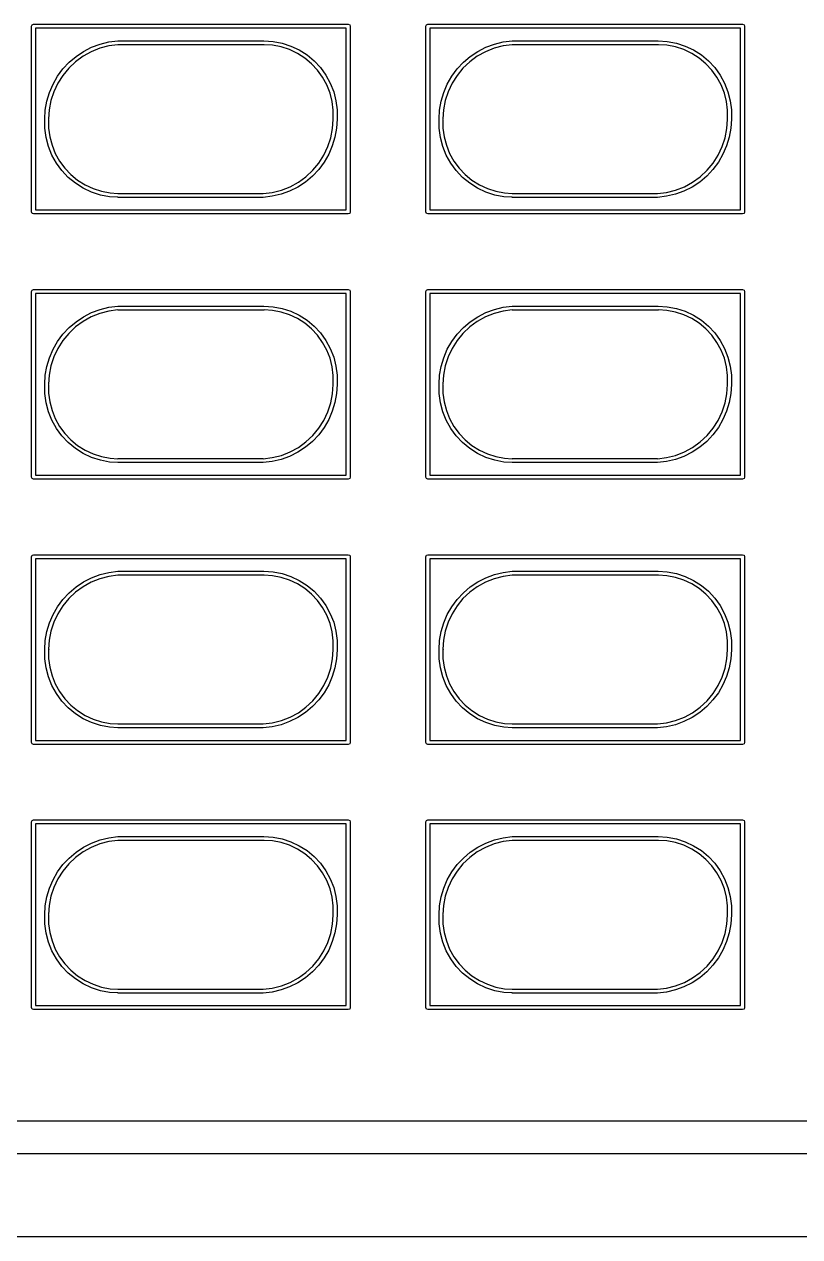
# Model space of a CAD drawing. Header units: millimetres. Extents: x 19 to 252, y 54 to 139.
# Drawn here: x 100.96 to 124.37, y 53.78 to 90.35 of the extents above; entities that cross this region are included whole.
import ezdxf

# ---------------------------------------------------------------- set-up
doc = ezdxf.new("R2010")
doc.units = ezdxf.units.MM
doc.header["$LTSCALE"] = 25.4
doc.layers.add('BLACK', color=7, linetype='Continuous')

msp = doc.modelspace()

# ---------------------------------------------------------------- linework, layer by layer
for p, q in [((71.745, 57.281), (199.745, 57.281)), ((201.245, 56.281), (70.245, 56.281)), ((238.238, 53.781), (33.243, 53.781))]:
    msp.add_line(p, q)
at = {"layer": 'BLACK', "linetype": 'Continuous'}
for p, q in [((101.185, 90.292), (101.202, 90.335)), ((101.202, 90.335), (101.244, 90.353)), ((101.244, 90.353), (110.745, 90.353)), ((110.745, 90.353), (110.788, 90.335)), ((110.788, 90.335), (110.805, 90.292)), ((113.084, 90.292), (113.102, 90.335)), ((113.102, 90.335), (113.144, 90.353)), ((113.144, 90.353), (122.645, 90.353)), ((122.645, 90.353), (122.688, 90.335)), ((122.688, 90.335), (122.706, 90.292)), ((101.185, 84.692), (101.185, 90.292)), ((101.304, 90.233), (101.304, 84.752)), ((110.685, 90.233), (101.304, 90.233)), ((110.685, 84.752), (110.685, 90.233)), ((110.805, 90.292), (110.805, 84.692)), ((113.084, 84.692), (113.084, 90.292)), ((113.204, 90.233), (113.204, 84.752)), ((122.585, 90.233), (113.204, 90.233)), ((122.585, 84.752), (122.585, 90.233)), ((122.706, 90.292), (122.706, 84.692)), ((102.754, 89.533), (102.998, 89.657)), ((103.247, 89.629), (102.985, 89.524)), ((102.998, 89.657), (103.254, 89.753)), ((103.519, 89.7), (103.247, 89.629)), ((103.254, 89.753), (103.52, 89.818)), ((103.788, 89.735), (103.519, 89.7)), ((103.52, 89.818), (103.791, 89.852)), ((103.795, 89.732), (103.788, 89.735)), ((103.791, 89.852), (103.791, 89.852)), ((103.791, 89.852), (103.793, 89.851)), ((103.793, 89.851), (103.795, 89.852)), ((103.795, 89.852), (108.195, 89.852)), ((108.195, 89.732), (103.795, 89.732)), ((108.195, 89.852), (108.473, 89.834)), ((108.204, 89.736), (108.195, 89.732)), ((108.459, 89.72), (108.204, 89.736)), ((108.718, 89.67), (108.459, 89.72)), ((108.473, 89.834), (108.747, 89.782)), ((108.97, 89.588), (108.718, 89.67)), ((108.747, 89.782), (109.013, 89.696)), ((109.013, 89.696), (109.265, 89.577)), ((114.654, 89.533), (114.898, 89.657)), ((115.147, 89.629), (114.885, 89.524)), ((114.898, 89.657), (115.154, 89.753)), ((115.419, 89.7), (115.147, 89.629)), ((115.154, 89.753), (115.42, 89.818)), ((115.688, 89.735), (115.419, 89.7)), ((115.42, 89.818), (115.691, 89.852)), ((115.695, 89.732), (115.688, 89.735)), ((115.691, 89.852), (115.691, 89.852)), ((115.691, 89.852), (115.693, 89.851)), ((115.693, 89.851), (115.695, 89.852)), ((115.695, 89.852), (120.095, 89.852)), ((120.095, 89.732), (115.695, 89.732)), ((120.095, 89.852), (120.373, 89.834)), ((120.104, 89.736), (120.095, 89.732)), ((120.359, 89.72), (120.104, 89.736)), ((120.618, 89.67), (120.359, 89.72)), ((120.373, 89.834), (120.647, 89.782)), ((120.87, 89.588), (120.618, 89.67)), ((120.647, 89.782), (120.913, 89.696)), ((120.913, 89.696), (121.165, 89.577)), ((102.318, 89.205), (102.527, 89.381)), ((102.739, 89.388), (102.511, 89.222)), ((102.527, 89.381), (102.754, 89.533)), ((102.985, 89.524), (102.739, 89.388)), ((109.209, 89.475), (108.97, 89.588)), ((109.432, 89.333), (109.209, 89.475)), ((109.265, 89.577), (109.5, 89.427)), ((109.635, 89.164), (109.432, 89.333)), ((109.5, 89.427), (109.715, 89.249)), ((109.715, 89.249), (109.905, 89.045)), ((114.218, 89.205), (114.427, 89.381)), ((114.639, 89.388), (114.411, 89.222)), ((114.427, 89.381), (114.654, 89.533)), ((114.885, 89.524), (114.639, 89.388)), ((121.109, 89.475), (120.87, 89.588)), ((121.332, 89.333), (121.109, 89.475)), ((121.165, 89.577), (121.4, 89.427)), ((121.535, 89.164), (121.332, 89.333)), ((121.4, 89.427), (121.615, 89.249)), ((121.615, 89.249), (121.805, 89.045)), ((101.969, 88.785), (102.132, 89.005)), ((102.306, 89.028), (102.127, 88.811)), ((102.132, 89.005), (102.318, 89.205)), ((102.511, 89.222), (102.306, 89.028)), ((109.816, 88.971), (109.635, 89.164)), ((109.971, 88.757), (109.816, 88.971)), ((109.905, 89.045), (110.069, 88.819)), ((113.869, 88.785), (114.032, 89.005)), ((114.206, 89.028), (114.027, 88.811)), ((114.032, 89.005), (114.218, 89.205)), ((114.411, 89.222), (114.206, 89.028)), ((121.716, 88.971), (121.535, 89.164)), ((121.871, 88.757), (121.716, 88.971)), ((121.805, 89.045), (121.969, 88.819)), ((101.725, 88.296), (101.833, 88.548)), ((101.833, 88.548), (101.969, 88.785)), ((101.977, 88.573), (101.857, 88.318)), ((102.127, 88.811), (101.977, 88.573)), ((110.097, 88.525), (109.971, 88.757)), ((110.069, 88.819), (110.202, 88.574)), ((110.194, 88.279), (110.097, 88.525)), ((110.202, 88.574), (110.304, 88.314)), ((113.625, 88.296), (113.733, 88.548)), ((113.733, 88.548), (113.869, 88.785)), ((113.877, 88.573), (113.757, 88.318)), ((114.027, 88.811), (113.877, 88.573)), ((121.997, 88.525), (121.871, 88.757)), ((121.969, 88.819), (122.102, 88.574)), ((122.094, 88.279), (121.997, 88.525)), ((122.102, 88.574), (122.204, 88.314)), ((101.648, 88.034), (101.725, 88.296)), ((101.857, 88.318), (101.77, 88.05)), ((110.259, 88.022), (110.194, 88.279)), ((110.304, 88.314), (110.373, 88.044)), ((113.548, 88.034), (113.625, 88.296)), ((113.757, 88.318), (113.67, 88.05)), ((122.159, 88.022), (122.094, 88.279)), ((122.204, 88.314), (122.273, 88.044)), ((101.6, 87.765), (101.648, 88.034)), ((101.718, 87.773), (101.701, 87.501)), ((101.77, 88.05), (101.718, 87.773)), ((110.291, 87.76), (110.259, 88.022)), ((110.373, 88.044), (110.407, 87.767)), ((113.5, 87.765), (113.548, 88.034)), ((113.618, 87.773), (113.601, 87.501)), ((113.67, 88.05), (113.618, 87.773)), ((122.191, 87.76), (122.159, 88.022)), ((122.273, 88.044), (122.307, 87.767)), ((101.584, 87.492), (101.585, 87.494)), ((101.585, 87.492), (101.584, 87.492)), ((101.585, 87.496), (101.6, 87.765)), ((101.585, 87.495), (101.585, 87.496)), ((101.585, 87.494), (101.585, 87.495)), ((101.585, 87.495), (101.585, 87.495)), ((101.586, 87.215), (101.585, 87.492)), ((101.704, 87.489), (101.7, 87.48)), ((101.7, 87.48), (101.702, 87.223)), ((101.701, 87.501), (101.704, 87.492)), ((101.704, 87.492), (101.704, 87.49)), ((101.704, 87.49), (101.704, 87.489)), ((110.272, 87.209), (110.289, 87.483)), ((110.286, 87.496), (110.29, 87.505)), ((110.286, 87.494), (110.286, 87.496)), ((110.286, 87.492), (110.286, 87.494)), ((110.289, 87.483), (110.286, 87.492)), ((110.29, 87.505), (110.291, 87.76)), ((110.405, 87.488), (110.389, 87.217)), ((110.407, 87.767), (110.405, 87.492)), ((110.405, 87.492), (110.405, 87.492)), ((110.405, 87.492), (110.405, 87.491)), ((110.405, 87.491), (110.405, 87.488)), ((110.405, 87.488), (110.405, 87.488)), ((110.405, 87.488), (110.405, 87.488)), ((113.484, 87.492), (113.485, 87.494)), ((113.485, 87.492), (113.484, 87.492)), ((113.485, 87.496), (113.5, 87.765)), ((113.485, 87.495), (113.485, 87.496)), ((113.485, 87.494), (113.485, 87.495)), ((113.485, 87.495), (113.485, 87.495)), ((113.486, 87.215), (113.485, 87.492)), ((113.604, 87.489), (113.6, 87.48)), ((113.6, 87.48), (113.602, 87.223)), ((113.601, 87.501), (113.604, 87.492)), ((113.604, 87.492), (113.604, 87.49)), ((113.604, 87.49), (113.604, 87.489)), ((122.172, 87.209), (122.189, 87.483)), ((122.185, 87.492), (122.186, 87.494)), ((122.189, 87.483), (122.185, 87.492)), ((122.186, 87.496), (122.19, 87.505)), ((122.186, 87.494), (122.186, 87.496)), ((122.19, 87.505), (122.191, 87.76)), ((122.305, 87.488), (122.289, 87.217)), ((122.307, 87.767), (122.305, 87.492)), ((122.305, 87.492), (122.305, 87.492)), ((122.305, 87.492), (122.305, 87.491)), ((122.305, 87.491), (122.305, 87.488)), ((122.305, 87.488), (122.305, 87.488)), ((122.305, 87.488), (122.305, 87.488)), ((101.623, 86.938), (101.586, 87.215)), ((101.702, 87.223), (101.737, 86.96)), ((110.219, 86.93), (110.272, 87.209)), ((110.389, 87.217), (110.342, 86.946)), ((113.523, 86.938), (113.486, 87.215)), ((113.602, 87.223), (113.637, 86.96)), ((122.119, 86.93), (122.172, 87.209)), ((122.289, 87.217), (122.242, 86.946)), ((101.694, 86.667), (101.623, 86.938)), ((101.737, 86.96), (101.804, 86.704)), ((101.804, 86.704), (101.903, 86.457)), ((110.131, 86.661), (110.219, 86.93)), ((110.263, 86.682), (110.153, 86.43)), ((110.342, 86.946), (110.263, 86.682)), ((113.594, 86.667), (113.523, 86.938)), ((113.637, 86.96), (113.704, 86.704)), ((113.704, 86.704), (113.803, 86.457)), ((122.031, 86.661), (122.119, 86.93)), ((122.163, 86.682), (122.053, 86.43)), ((122.242, 86.946), (122.163, 86.682)), ((101.799, 86.408), (101.694, 86.667)), ((101.935, 86.163), (101.799, 86.408)), ((101.903, 86.457), (102.032, 86.225)), ((109.857, 86.165), (110.009, 86.404)), ((110.009, 86.404), (110.131, 86.661)), ((110.153, 86.43), (110.015, 86.191)), ((113.699, 86.408), (113.594, 86.667)), ((113.835, 86.163), (113.699, 86.408)), ((113.803, 86.457), (113.932, 86.225)), ((121.757, 86.165), (121.909, 86.404)), ((121.909, 86.404), (122.031, 86.661)), ((122.053, 86.43), (121.915, 86.191)), ((102.1, 85.937), (101.935, 86.163)), ((102.032, 86.225), (102.189, 86.011)), ((102.189, 86.011), (102.372, 85.818)), ((109.468, 85.754), (109.675, 85.947)), ((109.851, 85.971), (109.662, 85.771)), ((109.675, 85.947), (109.857, 86.165)), ((110.015, 86.191), (109.851, 85.971)), ((114, 85.937), (113.835, 86.163)), ((113.932, 86.225), (114.089, 86.011)), ((114.089, 86.011), (114.272, 85.818)), ((121.368, 85.754), (121.575, 85.947)), ((121.751, 85.971), (121.562, 85.771)), ((121.575, 85.947), (121.757, 86.165)), ((121.915, 86.191), (121.751, 85.971)), ((102.293, 85.734), (102.1, 85.937)), ((102.509, 85.556), (102.293, 85.734)), ((102.372, 85.818), (102.577, 85.65)), ((102.577, 85.65), (102.801, 85.508)), ((108.988, 85.453), (109.237, 85.588)), ((109.451, 85.594), (109.22, 85.443)), ((109.237, 85.588), (109.468, 85.754)), ((109.662, 85.771), (109.451, 85.594)), ((114.193, 85.734), (114, 85.937)), ((114.409, 85.556), (114.193, 85.734)), ((114.272, 85.818), (114.477, 85.65)), ((114.477, 85.65), (114.701, 85.508)), ((120.888, 85.453), (121.137, 85.588)), ((121.351, 85.594), (121.12, 85.443)), ((121.137, 85.588), (121.368, 85.754)), ((121.562, 85.771), (121.351, 85.594)), ((102.746, 85.407), (102.509, 85.556)), ((102.999, 85.288), (102.746, 85.407)), ((102.801, 85.508), (103.042, 85.396)), ((103.265, 85.202), (102.999, 85.288)), ((103.042, 85.396), (103.294, 85.314)), ((103.294, 85.314), (103.555, 85.264)), ((103.555, 85.264), (103.789, 85.25)), ((103.789, 85.25), (103.795, 85.252)), ((103.795, 85.252), (108.17, 85.252)), ((108.17, 85.252), (108.178, 85.249)), ((108.178, 85.249), (108.449, 85.281)), ((108.715, 85.226), (108.447, 85.163)), ((108.449, 85.281), (108.724, 85.35)), ((108.974, 85.32), (108.715, 85.226)), ((108.724, 85.35), (108.988, 85.453)), ((109.22, 85.443), (108.974, 85.32)), ((114.646, 85.407), (114.409, 85.556)), ((114.899, 85.288), (114.646, 85.407)), ((114.701, 85.508), (114.942, 85.396)), ((115.165, 85.202), (114.899, 85.288)), ((114.942, 85.396), (115.194, 85.314)), ((115.194, 85.314), (115.455, 85.264)), ((115.455, 85.264), (115.689, 85.25)), ((115.689, 85.25), (115.695, 85.252)), ((115.695, 85.252), (120.07, 85.252)), ((120.07, 85.252), (120.078, 85.249)), ((120.078, 85.249), (120.349, 85.281)), ((120.615, 85.226), (120.347, 85.163)), ((120.349, 85.281), (120.624, 85.35)), ((120.874, 85.32), (120.615, 85.226)), ((120.624, 85.35), (120.888, 85.453)), ((121.12, 85.443), (120.874, 85.32)), ((103.54, 85.149), (103.265, 85.202)), ((103.791, 85.134), (103.54, 85.149)), ((103.795, 85.132), (103.791, 85.134)), ((108.17, 85.132), (103.795, 85.132)), ((108.172, 85.133), (108.17, 85.132)), ((108.174, 85.132), (108.172, 85.133)), ((108.447, 85.163), (108.174, 85.132)), ((108.174, 85.132), (108.174, 85.132)), ((115.44, 85.149), (115.165, 85.202)), ((115.691, 85.134), (115.44, 85.149)), ((115.695, 85.132), (115.691, 85.134)), ((120.07, 85.132), (115.695, 85.132)), ((120.072, 85.133), (120.07, 85.132)), ((120.074, 85.132), (120.072, 85.133)), ((120.347, 85.163), (120.074, 85.132)), ((120.074, 85.132), (120.074, 85.132)), ((101.202, 84.649), (101.185, 84.692)), ((101.244, 84.631), (101.202, 84.649)), ((110.745, 84.631), (101.244, 84.631)), ((101.304, 84.752), (110.685, 84.752)), ((110.788, 84.649), (110.745, 84.631)), ((110.805, 84.692), (110.788, 84.649)), ((113.102, 84.649), (113.084, 84.692)), ((113.144, 84.631), (113.102, 84.649)), ((122.645, 84.631), (113.144, 84.631)), ((113.204, 84.752), (122.585, 84.752)), ((122.688, 84.649), (122.645, 84.631)), ((122.706, 84.692), (122.688, 84.649)), ((101.185, 82.292), (101.202, 82.335)), ((101.185, 76.692), (101.185, 82.292)), ((101.202, 82.335), (101.244, 82.353)), ((101.244, 82.353), (110.745, 82.353)), ((110.745, 82.353), (110.788, 82.335)), ((110.788, 82.335), (110.805, 82.292)), ((110.805, 82.292), (110.805, 76.692)), ((113.084, 82.292), (113.102, 82.335)), ((113.084, 76.692), (113.084, 82.292)), ((113.102, 82.335), (113.144, 82.353)), ((113.144, 82.353), (122.645, 82.353)), ((122.645, 82.353), (122.688, 82.335)), ((122.688, 82.335), (122.706, 82.292)), ((122.706, 82.292), (122.706, 76.692)), ((101.304, 82.233), (101.304, 76.752)), ((110.685, 82.233), (101.304, 82.233)), ((110.685, 76.752), (110.685, 82.233)), ((113.204, 82.233), (113.204, 76.752)), ((122.585, 82.233), (113.204, 82.233)), ((122.585, 76.752), (122.585, 82.233)), ((102.754, 81.533), (102.998, 81.657)), ((103.247, 81.629), (102.985, 81.524)), ((102.998, 81.657), (103.254, 81.753)), ((103.519, 81.7), (103.247, 81.629)), ((103.254, 81.753), (103.52, 81.818)), ((103.788, 81.735), (103.519, 81.7)), ((103.52, 81.818), (103.791, 81.852)), ((103.795, 81.732), (103.788, 81.735)), ((103.791, 81.852), (103.791, 81.852)), ((103.791, 81.852), (103.793, 81.851)), ((103.793, 81.851), (103.795, 81.852)), ((103.795, 81.852), (108.195, 81.852)), ((108.195, 81.732), (103.795, 81.732)), ((108.195, 81.852), (108.473, 81.834)), ((108.204, 81.736), (108.195, 81.732)), ((108.459, 81.72), (108.204, 81.736)), ((108.718, 81.67), (108.459, 81.72)), ((108.473, 81.834), (108.747, 81.782)), ((108.97, 81.588), (108.718, 81.67)), ((108.747, 81.782), (109.013, 81.696)), ((109.209, 81.475), (108.97, 81.588)), ((109.013, 81.696), (109.265, 81.577)), ((109.265, 81.577), (109.5, 81.427)), ((114.654, 81.533), (114.898, 81.657)), ((115.147, 81.629), (114.885, 81.524)), ((114.898, 81.657), (115.154, 81.753)), ((115.419, 81.7), (115.147, 81.629)), ((115.154, 81.753), (115.42, 81.818)), ((115.688, 81.735), (115.419, 81.7)), ((115.42, 81.818), (115.691, 81.852)), ((115.695, 81.732), (115.688, 81.735)), ((115.691, 81.852), (115.691, 81.852)), ((115.691, 81.852), (115.693, 81.851)), ((115.693, 81.851), (115.695, 81.852)), ((115.695, 81.852), (120.095, 81.852)), ((120.095, 81.732), (115.695, 81.732)), ((120.095, 81.852), (120.373, 81.834)), ((120.104, 81.736), (120.095, 81.732)), ((120.359, 81.72), (120.104, 81.736)), ((120.618, 81.67), (120.359, 81.72)), ((120.373, 81.834), (120.647, 81.782)), ((120.87, 81.588), (120.618, 81.67)), ((120.647, 81.782), (120.913, 81.696)), ((121.109, 81.475), (120.87, 81.588)), ((120.913, 81.696), (121.165, 81.577)), ((121.165, 81.577), (121.4, 81.427)), ((102.132, 81.005), (102.318, 81.205)), ((102.511, 81.222), (102.306, 81.028)), ((102.318, 81.205), (102.527, 81.381)), ((102.739, 81.388), (102.511, 81.222)), ((102.527, 81.381), (102.754, 81.533)), ((102.985, 81.524), (102.739, 81.388)), ((109.432, 81.333), (109.209, 81.475)), ((109.635, 81.164), (109.432, 81.333)), ((109.5, 81.427), (109.715, 81.249)), ((109.715, 81.249), (109.905, 81.045)), ((114.032, 81.005), (114.218, 81.205)), ((114.411, 81.222), (114.206, 81.028)), ((114.218, 81.205), (114.427, 81.381)), ((114.639, 81.388), (114.411, 81.222)), ((114.427, 81.381), (114.654, 81.533)), ((114.885, 81.524), (114.639, 81.388)), ((121.332, 81.333), (121.109, 81.475)), ((121.535, 81.164), (121.332, 81.333)), ((121.4, 81.427), (121.615, 81.249)), ((121.615, 81.249), (121.805, 81.045)), ((101.969, 80.785), (102.132, 81.005)), ((102.306, 81.028), (102.127, 80.811)), ((109.816, 80.971), (109.635, 81.164)), ((109.971, 80.757), (109.816, 80.971)), ((109.905, 81.045), (110.069, 80.819)), ((113.869, 80.785), (114.032, 81.005)), ((114.206, 81.028), (114.027, 80.811)), ((121.716, 80.971), (121.535, 81.164)), ((121.871, 80.757), (121.716, 80.971)), ((121.805, 81.045), (121.969, 80.819)), ((101.725, 80.296), (101.833, 80.548)), ((101.833, 80.548), (101.969, 80.785)), ((101.977, 80.573), (101.857, 80.318)), ((102.127, 80.811), (101.977, 80.573)), ((110.097, 80.525), (109.971, 80.757)), ((110.069, 80.819), (110.202, 80.574)), ((110.194, 80.279), (110.097, 80.525)), ((110.202, 80.574), (110.304, 80.314)), ((113.625, 80.296), (113.733, 80.548)), ((113.733, 80.548), (113.869, 80.785)), ((113.877, 80.573), (113.757, 80.318)), ((114.027, 80.811), (113.877, 80.573)), ((121.997, 80.525), (121.871, 80.757)), ((121.969, 80.819), (122.102, 80.574)), ((122.094, 80.279), (121.997, 80.525)), ((122.102, 80.574), (122.204, 80.314)), ((101.648, 80.034), (101.725, 80.296)), ((101.857, 80.318), (101.77, 80.05)), ((110.259, 80.022), (110.194, 80.279)), ((110.304, 80.314), (110.373, 80.044)), ((113.548, 80.034), (113.625, 80.296)), ((113.757, 80.318), (113.67, 80.05)), ((122.159, 80.022), (122.094, 80.279)), ((122.204, 80.314), (122.273, 80.044)), ((101.585, 79.496), (101.6, 79.765)), ((101.6, 79.765), (101.648, 80.034)), ((101.718, 79.773), (101.701, 79.501)), ((101.77, 80.05), (101.718, 79.773)), ((110.291, 79.76), (110.259, 80.022)), ((110.29, 79.505), (110.291, 79.76)), ((110.373, 80.044), (110.407, 79.767)), ((110.407, 79.767), (110.405, 79.492)), ((113.485, 79.496), (113.5, 79.765)), ((113.5, 79.765), (113.548, 80.034)), ((113.618, 79.773), (113.601, 79.501)), ((113.67, 80.05), (113.618, 79.773)), ((122.191, 79.76), (122.159, 80.022)), ((122.19, 79.505), (122.191, 79.76)), ((122.273, 80.044), (122.307, 79.767)), ((122.307, 79.767), (122.305, 79.492)), ((101.584, 79.492), (101.585, 79.494)), ((101.585, 79.492), (101.584, 79.492)), ((101.585, 79.495), (101.585, 79.496)), ((101.585, 79.494), (101.585, 79.495)), ((101.585, 79.495), (101.585, 79.495)), ((101.586, 79.215), (101.585, 79.492)), ((101.704, 79.489), (101.7, 79.48)), ((101.7, 79.48), (101.702, 79.223)), ((101.701, 79.501), (101.704, 79.492)), ((101.704, 79.492), (101.704, 79.49)), ((101.704, 79.49), (101.704, 79.489)), ((110.272, 79.209), (110.289, 79.483)), ((110.286, 79.496), (110.29, 79.505)), ((110.286, 79.494), (110.286, 79.496)), ((110.286, 79.492), (110.286, 79.494)), ((110.289, 79.483), (110.286, 79.492)), ((110.405, 79.488), (110.389, 79.217)), ((110.405, 79.492), (110.405, 79.492)), ((110.405, 79.492), (110.405, 79.491)), ((110.405, 79.491), (110.405, 79.488)), ((110.405, 79.488), (110.405, 79.488)), ((110.405, 79.488), (110.405, 79.488)), ((113.484, 79.492), (113.485, 79.494)), ((113.485, 79.492), (113.484, 79.492)), ((113.485, 79.495), (113.485, 79.496)), ((113.485, 79.494), (113.485, 79.495)), ((113.485, 79.495), (113.485, 79.495)), ((113.486, 79.215), (113.485, 79.492)), ((113.604, 79.489), (113.6, 79.48)), ((113.6, 79.48), (113.602, 79.223)), ((113.601, 79.501), (113.604, 79.492)), ((113.604, 79.492), (113.604, 79.49)), ((113.604, 79.49), (113.604, 79.489)), ((122.172, 79.209), (122.189, 79.483)), ((122.185, 79.492), (122.186, 79.494)), ((122.189, 79.483), (122.185, 79.492)), ((122.186, 79.496), (122.19, 79.505)), ((122.186, 79.494), (122.186, 79.496)), ((122.305, 79.488), (122.289, 79.217)), ((122.305, 79.492), (122.305, 79.492)), ((122.305, 79.492), (122.305, 79.491)), ((122.305, 79.491), (122.305, 79.488)), ((122.305, 79.488), (122.305, 79.488)), ((122.305, 79.488), (122.305, 79.488)), ((101.623, 78.938), (101.586, 79.215)), ((101.702, 79.223), (101.737, 78.96)), ((110.219, 78.93), (110.272, 79.209)), ((110.389, 79.217), (110.342, 78.946)), ((113.523, 78.938), (113.486, 79.215)), ((113.602, 79.223), (113.637, 78.96)), ((122.119, 78.93), (122.172, 79.209)), ((122.289, 79.217), (122.242, 78.946)), ((101.694, 78.667), (101.623, 78.938)), ((101.799, 78.408), (101.694, 78.667)), ((101.737, 78.96), (101.804, 78.704)), ((101.804, 78.704), (101.903, 78.457)), ((110.009, 78.404), (110.131, 78.661)), ((110.131, 78.661), (110.219, 78.93)), ((110.263, 78.682), (110.153, 78.43)), ((110.342, 78.946), (110.263, 78.682)), ((113.594, 78.667), (113.523, 78.938)), ((113.699, 78.408), (113.594, 78.667)), ((113.637, 78.96), (113.704, 78.704)), ((113.704, 78.704), (113.803, 78.457)), ((121.909, 78.404), (122.031, 78.661)), ((122.031, 78.661), (122.119, 78.93)), ((122.163, 78.682), (122.053, 78.43)), ((122.242, 78.946), (122.163, 78.682)), ((101.935, 78.163), (101.799, 78.408)), ((101.903, 78.457), (102.032, 78.225)), ((109.857, 78.165), (110.009, 78.404)), ((110.153, 78.43), (110.015, 78.191)), ((113.835, 78.163), (113.699, 78.408)), ((113.803, 78.457), (113.932, 78.225)), ((121.757, 78.165), (121.909, 78.404)), ((122.053, 78.43), (121.915, 78.191)), ((102.1, 77.937), (101.935, 78.163)), ((102.032, 78.225), (102.189, 78.011)), ((102.293, 77.734), (102.1, 77.937)), ((102.189, 78.011), (102.372, 77.818)), ((109.468, 77.754), (109.675, 77.947)), ((109.851, 77.971), (109.662, 77.771)), ((109.675, 77.947), (109.857, 78.165)), ((110.015, 78.191), (109.851, 77.971)), ((114, 77.937), (113.835, 78.163)), ((113.932, 78.225), (114.089, 78.011)), ((114.193, 77.734), (114, 77.937)), ((114.089, 78.011), (114.272, 77.818)), ((121.368, 77.754), (121.575, 77.947)), ((121.751, 77.971), (121.562, 77.771)), ((121.575, 77.947), (121.757, 78.165)), ((121.915, 78.191), (121.751, 77.971)), ((102.509, 77.556), (102.293, 77.734)), ((102.372, 77.818), (102.577, 77.65)), ((102.746, 77.407), (102.509, 77.556)), ((102.577, 77.65), (102.801, 77.508)), ((108.988, 77.453), (109.237, 77.588)), ((109.451, 77.594), (109.22, 77.443)), ((109.237, 77.588), (109.468, 77.754)), ((109.662, 77.771), (109.451, 77.594)), ((114.409, 77.556), (114.193, 77.734)), ((114.272, 77.818), (114.477, 77.65)), ((114.646, 77.407), (114.409, 77.556)), ((114.477, 77.65), (114.701, 77.508)), ((120.888, 77.453), (121.137, 77.588)), ((121.351, 77.594), (121.12, 77.443)), ((121.137, 77.588), (121.368, 77.754)), ((121.562, 77.771), (121.351, 77.594)), ((102.999, 77.288), (102.746, 77.407)), ((102.801, 77.508), (103.042, 77.396)), ((103.265, 77.202), (102.999, 77.288)), ((103.042, 77.396), (103.294, 77.314)), ((103.54, 77.149), (103.265, 77.202)), ((103.294, 77.314), (103.555, 77.264)), ((103.555, 77.264), (103.789, 77.25)), ((103.789, 77.25), (103.795, 77.252)), ((103.795, 77.252), (108.17, 77.252)), ((108.17, 77.252), (108.178, 77.249)), ((108.178, 77.249), (108.449, 77.281)), ((108.715, 77.226), (108.447, 77.163)), ((108.449, 77.281), (108.724, 77.35)), ((108.974, 77.32), (108.715, 77.226)), ((108.724, 77.35), (108.988, 77.453)), ((109.22, 77.443), (108.974, 77.32)), ((114.899, 77.288), (114.646, 77.407)), ((114.701, 77.508), (114.942, 77.396)), ((115.165, 77.202), (114.899, 77.288)), ((114.942, 77.396), (115.194, 77.314)), ((115.44, 77.149), (115.165, 77.202)), ((115.194, 77.314), (115.455, 77.264)), ((115.455, 77.264), (115.689, 77.25)), ((115.689, 77.25), (115.695, 77.252)), ((115.695, 77.252), (120.07, 77.252)), ((120.07, 77.252), (120.078, 77.249)), ((120.078, 77.249), (120.349, 77.281)), ((120.615, 77.226), (120.347, 77.163)), ((120.349, 77.281), (120.624, 77.35)), ((120.874, 77.32), (120.615, 77.226)), ((120.624, 77.35), (120.888, 77.453)), ((121.12, 77.443), (120.874, 77.32)), ((103.791, 77.134), (103.54, 77.149)), ((103.795, 77.132), (103.791, 77.134)), ((108.17, 77.132), (103.795, 77.132)), ((108.172, 77.133), (108.17, 77.132)), ((108.174, 77.132), (108.172, 77.133)), ((108.447, 77.163), (108.174, 77.132)), ((108.174, 77.132), (108.174, 77.132)), ((115.691, 77.134), (115.44, 77.149)), ((115.695, 77.132), (115.691, 77.134)), ((120.07, 77.132), (115.695, 77.132)), ((120.072, 77.133), (120.07, 77.132)), ((120.074, 77.132), (120.072, 77.133)), ((120.347, 77.163), (120.074, 77.132)), ((120.074, 77.132), (120.074, 77.132)), ((101.202, 76.649), (101.185, 76.692)), ((101.244, 76.632), (101.202, 76.649)), ((110.745, 76.632), (101.244, 76.632)), ((101.304, 76.752), (110.685, 76.752)), ((110.788, 76.649), (110.745, 76.632)), ((110.805, 76.692), (110.788, 76.649)), ((113.102, 76.649), (113.084, 76.692)), ((113.144, 76.632), (113.102, 76.649)), ((122.645, 76.632), (113.144, 76.632)), ((113.204, 76.752), (122.585, 76.752)), ((122.688, 76.649), (122.645, 76.632)), ((122.706, 76.692), (122.688, 76.649)), ((101.185, 74.292), (101.202, 74.335)), ((101.185, 68.692), (101.185, 74.292)), ((101.202, 74.335), (101.244, 74.353)), ((101.244, 74.353), (110.745, 74.353)), ((110.745, 74.353), (110.788, 74.335)), ((110.788, 74.335), (110.805, 74.292)), ((110.805, 74.292), (110.805, 68.692)), ((113.084, 74.292), (113.102, 74.335)), ((113.084, 68.692), (113.084, 74.292)), ((113.102, 74.335), (113.144, 74.353)), ((113.144, 74.353), (122.645, 74.353)), ((122.645, 74.353), (122.688, 74.335)), ((122.688, 74.335), (122.706, 74.292)), ((122.706, 74.292), (122.706, 68.692)), ((101.304, 74.233), (101.304, 68.752)), ((110.685, 74.233), (101.304, 74.233)), ((110.685, 68.752), (110.685, 74.233)), ((113.204, 74.233), (113.204, 68.752)), ((122.585, 74.233), (113.204, 74.233)), ((122.585, 68.752), (122.585, 74.233)), ((102.527, 73.381), (102.754, 73.533)), ((102.985, 73.524), (102.739, 73.388)), ((102.754, 73.533), (102.998, 73.657)), ((103.247, 73.629), (102.985, 73.524)), ((102.998, 73.657), (103.254, 73.753)), ((103.519, 73.7), (103.247, 73.629)), ((103.254, 73.753), (103.52, 73.818)), ((103.788, 73.735), (103.519, 73.7)), ((103.52, 73.818), (103.791, 73.852)), ((103.795, 73.732), (103.788, 73.735)), ((103.791, 73.852), (103.791, 73.852)), ((103.791, 73.852), (103.793, 73.851)), ((103.793, 73.851), (103.795, 73.852)), ((103.795, 73.852), (108.195, 73.852)), ((108.195, 73.732), (103.795, 73.732)), ((108.195, 73.852), (108.473, 73.834)), ((108.204, 73.736), (108.195, 73.732)), ((108.459, 73.72), (108.204, 73.736)), ((108.718, 73.67), (108.459, 73.72)), ((108.473, 73.834), (108.747, 73.782)), ((108.97, 73.588), (108.718, 73.67)), ((108.747, 73.782), (109.013, 73.696)), ((109.209, 73.475), (108.97, 73.588)), ((109.013, 73.696), (109.265, 73.577)), ((109.265, 73.577), (109.5, 73.427)), ((114.427, 73.381), (114.654, 73.533)), ((114.885, 73.524), (114.639, 73.388)), ((114.654, 73.533), (114.898, 73.657)), ((115.147, 73.629), (114.885, 73.524)), ((114.898, 73.657), (115.154, 73.753)), ((115.419, 73.7), (115.147, 73.629)), ((115.154, 73.753), (115.42, 73.818)), ((115.688, 73.735), (115.419, 73.7)), ((115.42, 73.818), (115.691, 73.852)), ((115.695, 73.732), (115.688, 73.735)), ((115.691, 73.852), (115.691, 73.852)), ((115.691, 73.852), (115.693, 73.851)), ((115.693, 73.851), (115.695, 73.852)), ((115.695, 73.852), (120.095, 73.852)), ((120.095, 73.732), (115.695, 73.732)), ((120.095, 73.852), (120.373, 73.834)), ((120.104, 73.736), (120.095, 73.732)), ((120.359, 73.72), (120.104, 73.736)), ((120.618, 73.67), (120.359, 73.72)), ((120.373, 73.834), (120.647, 73.782)), ((120.87, 73.588), (120.618, 73.67)), ((120.647, 73.782), (120.913, 73.696)), ((121.109, 73.475), (120.87, 73.588)), ((120.913, 73.696), (121.165, 73.577)), ((121.165, 73.577), (121.4, 73.427)), ((102.132, 73.005), (102.318, 73.205)), ((102.511, 73.222), (102.306, 73.028)), ((102.318, 73.205), (102.527, 73.381)), ((102.739, 73.388), (102.511, 73.222)), ((109.432, 73.333), (109.209, 73.475)), ((109.635, 73.164), (109.432, 73.333)), ((109.5, 73.427), (109.715, 73.249)), ((109.816, 72.971), (109.635, 73.164)), ((109.715, 73.249), (109.905, 73.045)), ((114.032, 73.005), (114.218, 73.205)), ((114.411, 73.222), (114.206, 73.028)), ((114.218, 73.205), (114.427, 73.381)), ((114.639, 73.388), (114.411, 73.222)), ((121.332, 73.333), (121.109, 73.475)), ((121.535, 73.164), (121.332, 73.333)), ((121.4, 73.427), (121.615, 73.249)), ((121.716, 72.971), (121.535, 73.164)), ((121.615, 73.249), (121.805, 73.045)), ((101.833, 72.548), (101.969, 72.785)), ((101.969, 72.785), (102.132, 73.005)), ((102.127, 72.811), (101.977, 72.573)), ((102.306, 73.028), (102.127, 72.811)), ((109.971, 72.757), (109.816, 72.971)), ((109.905, 73.045), (110.069, 72.819)), ((110.069, 72.819), (110.202, 72.574)), ((113.733, 72.548), (113.869, 72.785)), ((113.869, 72.785), (114.032, 73.005)), ((114.027, 72.811), (113.877, 72.573)), ((114.206, 73.028), (114.027, 72.811)), ((121.871, 72.757), (121.716, 72.971)), ((121.805, 73.045), (121.969, 72.819)), ((121.969, 72.819), (122.102, 72.574)), ((101.725, 72.296), (101.833, 72.548)), ((101.977, 72.573), (101.857, 72.318)), ((110.097, 72.525), (109.971, 72.757)), ((110.194, 72.279), (110.097, 72.525)), ((110.202, 72.574), (110.304, 72.314)), ((113.625, 72.296), (113.733, 72.548)), ((113.877, 72.573), (113.757, 72.318)), ((121.997, 72.525), (121.871, 72.757)), ((122.094, 72.279), (121.997, 72.525)), ((122.102, 72.574), (122.204, 72.314)), ((101.648, 72.034), (101.725, 72.296)), ((101.77, 72.05), (101.718, 71.773)), ((101.857, 72.318), (101.77, 72.05)), ((110.259, 72.022), (110.194, 72.279)), ((110.304, 72.314), (110.373, 72.044)), ((113.548, 72.034), (113.625, 72.296)), ((113.67, 72.05), (113.618, 71.773)), ((113.757, 72.318), (113.67, 72.05)), ((122.159, 72.022), (122.094, 72.279)), ((122.204, 72.314), (122.273, 72.044)), ((101.585, 71.496), (101.6, 71.765)), ((101.6, 71.765), (101.648, 72.034)), ((101.718, 71.773), (101.701, 71.501)), ((110.291, 71.76), (110.259, 72.022)), ((110.29, 71.505), (110.291, 71.76)), ((110.373, 72.044), (110.407, 71.767)), ((110.407, 71.767), (110.405, 71.492)), ((113.485, 71.496), (113.5, 71.765)), ((113.5, 71.765), (113.548, 72.034)), ((113.618, 71.773), (113.601, 71.501)), ((122.191, 71.76), (122.159, 72.022)), ((122.19, 71.505), (122.191, 71.76)), ((122.273, 72.044), (122.307, 71.767)), ((122.307, 71.767), (122.305, 71.492)), ((101.584, 71.492), (101.585, 71.494)), ((101.585, 71.492), (101.584, 71.492)), ((101.585, 71.495), (101.585, 71.496)), ((101.585, 71.494), (101.585, 71.495)), ((101.585, 71.495), (101.585, 71.495)), ((101.586, 71.215), (101.585, 71.492)), ((101.704, 71.489), (101.7, 71.48)), ((101.7, 71.48), (101.702, 71.223)), ((101.701, 71.501), (101.704, 71.492)), ((101.704, 71.492), (101.704, 71.49)), ((101.704, 71.49), (101.704, 71.489)), ((110.272, 71.209), (110.289, 71.483)), ((110.286, 71.496), (110.29, 71.505)), ((110.286, 71.494), (110.286, 71.496)), ((110.286, 71.492), (110.286, 71.494)), ((110.289, 71.483), (110.286, 71.492)), ((110.405, 71.488), (110.389, 71.217)), ((110.405, 71.492), (110.405, 71.492)), ((110.405, 71.492), (110.405, 71.491)), ((110.405, 71.491), (110.405, 71.488)), ((110.405, 71.488), (110.405, 71.488)), ((110.405, 71.488), (110.405, 71.488)), ((113.484, 71.492), (113.485, 71.494)), ((113.485, 71.492), (113.484, 71.492)), ((113.485, 71.495), (113.485, 71.496)), ((113.485, 71.494), (113.485, 71.495)), ((113.485, 71.495), (113.485, 71.495)), ((113.486, 71.215), (113.485, 71.492)), ((113.604, 71.489), (113.6, 71.48)), ((113.6, 71.48), (113.602, 71.223)), ((113.601, 71.501), (113.604, 71.492)), ((113.604, 71.492), (113.604, 71.49)), ((113.604, 71.49), (113.604, 71.489)), ((122.172, 71.209), (122.189, 71.483)), ((122.185, 71.492), (122.186, 71.494)), ((122.189, 71.483), (122.185, 71.492)), ((122.186, 71.496), (122.19, 71.505)), ((122.186, 71.494), (122.186, 71.496)), ((122.305, 71.488), (122.289, 71.217)), ((122.305, 71.492), (122.305, 71.492)), ((122.305, 71.492), (122.305, 71.491)), ((122.305, 71.491), (122.305, 71.488)), ((122.305, 71.488), (122.305, 71.488)), ((122.305, 71.488), (122.305, 71.488)), ((101.623, 70.938), (101.586, 71.215)), ((101.702, 71.223), (101.737, 70.96)), ((101.737, 70.96), (101.804, 70.704)), ((110.219, 70.93), (110.272, 71.209)), ((110.389, 71.217), (110.342, 70.946)), ((113.523, 70.938), (113.486, 71.215)), ((113.602, 71.223), (113.637, 70.96)), ((113.637, 70.96), (113.704, 70.704)), ((122.119, 70.93), (122.172, 71.209)), ((122.289, 71.217), (122.242, 70.946)), ((101.694, 70.667), (101.623, 70.938)), ((101.799, 70.408), (101.694, 70.667)), ((101.804, 70.704), (101.903, 70.457)), ((110.009, 70.404), (110.131, 70.661)), ((110.131, 70.661), (110.219, 70.93)), ((110.263, 70.682), (110.153, 70.43)), ((110.342, 70.946), (110.263, 70.682)), ((113.594, 70.667), (113.523, 70.938)), ((113.699, 70.408), (113.594, 70.667)), ((113.704, 70.704), (113.803, 70.457)), ((121.909, 70.404), (122.031, 70.661)), ((122.031, 70.661), (122.119, 70.93)), ((122.163, 70.682), (122.053, 70.43)), ((122.242, 70.946), (122.163, 70.682)), ((101.935, 70.163), (101.799, 70.408)), ((101.903, 70.457), (102.032, 70.225)), ((102.032, 70.225), (102.189, 70.011)), ((109.857, 70.165), (110.009, 70.404)), ((110.153, 70.43), (110.015, 70.191)), ((113.835, 70.163), (113.699, 70.408)), ((113.803, 70.457), (113.932, 70.225)), ((113.932, 70.225), (114.089, 70.011)), ((121.757, 70.165), (121.909, 70.404)), ((122.053, 70.43), (121.915, 70.191)), ((102.1, 69.937), (101.935, 70.163)), ((102.293, 69.734), (102.1, 69.937)), ((102.189, 70.011), (102.372, 69.818)), ((109.468, 69.754), (109.675, 69.947)), ((109.851, 69.971), (109.662, 69.771)), ((109.675, 69.947), (109.857, 70.165)), ((110.015, 70.191), (109.851, 69.971)), ((114, 69.937), (113.835, 70.163)), ((114.193, 69.734), (114, 69.937)), ((114.089, 70.011), (114.272, 69.818)), ((121.368, 69.754), (121.575, 69.947)), ((121.751, 69.971), (121.562, 69.771)), ((121.575, 69.947), (121.757, 70.165)), ((121.915, 70.191), (121.751, 69.971)), ((102.509, 69.556), (102.293, 69.734)), ((102.372, 69.818), (102.577, 69.65)), ((102.746, 69.407), (102.509, 69.556)), ((102.577, 69.65), (102.801, 69.508)), ((102.801, 69.508), (103.042, 69.396)), ((108.988, 69.453), (109.237, 69.588)), ((109.451, 69.594), (109.22, 69.443)), ((109.237, 69.588), (109.468, 69.754)), ((109.662, 69.771), (109.451, 69.594)), ((114.409, 69.556), (114.193, 69.734)), ((114.272, 69.818), (114.477, 69.65)), ((114.646, 69.407), (114.409, 69.556)), ((114.477, 69.65), (114.701, 69.508)), ((114.701, 69.508), (114.942, 69.396)), ((120.888, 69.453), (121.137, 69.588)), ((121.351, 69.594), (121.12, 69.443)), ((121.137, 69.588), (121.368, 69.754)), ((121.562, 69.771), (121.351, 69.594)), ((102.999, 69.288), (102.746, 69.407)), ((103.265, 69.202), (102.999, 69.288)), ((103.042, 69.396), (103.294, 69.314)), ((103.54, 69.149), (103.265, 69.202)), ((103.294, 69.314), (103.555, 69.264)), ((103.791, 69.134), (103.54, 69.149)), ((103.555, 69.264), (103.789, 69.25)), ((103.789, 69.25), (103.795, 69.252)), ((103.795, 69.132), (103.791, 69.134)), ((103.795, 69.252), (108.17, 69.252)), ((108.17, 69.132), (103.795, 69.132)), ((108.17, 69.252), (108.178, 69.249)), ((108.172, 69.133), (108.17, 69.132)), ((108.174, 69.132), (108.172, 69.133)), ((108.447, 69.163), (108.174, 69.132)), ((108.174, 69.132), (108.174, 69.132)), ((108.178, 69.249), (108.449, 69.281)), ((108.715, 69.226), (108.447, 69.163)), ((108.449, 69.281), (108.724, 69.35)), ((108.974, 69.32), (108.715, 69.226)), ((108.724, 69.35), (108.988, 69.453)), ((109.22, 69.443), (108.974, 69.32)), ((114.899, 69.288), (114.646, 69.407)), ((115.165, 69.202), (114.899, 69.288)), ((114.942, 69.396), (115.194, 69.314)), ((115.44, 69.149), (115.165, 69.202)), ((115.194, 69.314), (115.455, 69.264)), ((115.691, 69.134), (115.44, 69.149)), ((115.455, 69.264), (115.689, 69.25)), ((115.689, 69.25), (115.695, 69.252)), ((115.695, 69.132), (115.691, 69.134)), ((115.695, 69.252), (120.07, 69.252)), ((120.07, 69.132), (115.695, 69.132)), ((120.07, 69.252), (120.078, 69.249)), ((120.072, 69.133), (120.07, 69.132)), ((120.074, 69.132), (120.072, 69.133)), ((120.347, 69.163), (120.074, 69.132)), ((120.074, 69.132), (120.074, 69.132)), ((120.078, 69.249), (120.349, 69.281)), ((120.615, 69.226), (120.347, 69.163)), ((120.349, 69.281), (120.624, 69.35)), ((120.874, 69.32), (120.615, 69.226)), ((120.624, 69.35), (120.888, 69.453)), ((121.12, 69.443), (120.874, 69.32)), ((101.202, 68.649), (101.185, 68.692)), ((101.244, 68.631), (101.202, 68.649)), ((110.745, 68.631), (101.244, 68.631)), ((101.304, 68.752), (110.685, 68.752)), ((110.788, 68.649), (110.745, 68.631)), ((110.805, 68.692), (110.788, 68.649)), ((113.102, 68.649), (113.084, 68.692)), ((113.144, 68.631), (113.102, 68.649)), ((122.645, 68.631), (113.144, 68.631)), ((113.204, 68.752), (122.585, 68.752)), ((122.688, 68.649), (122.645, 68.631)), ((122.706, 68.692), (122.688, 68.649)), ((101.185, 66.292), (101.202, 66.335)), ((101.185, 60.692), (101.185, 66.292)), ((101.202, 66.335), (101.244, 66.353)), ((101.244, 66.353), (110.745, 66.353)), ((101.304, 66.232), (101.304, 60.752)), ((110.685, 66.232), (101.304, 66.232)), ((110.685, 60.752), (110.685, 66.232)), ((110.745, 66.353), (110.788, 66.335)), ((110.788, 66.335), (110.805, 66.292)), ((110.805, 66.292), (110.805, 60.692)), ((113.084, 66.292), (113.102, 66.335)), ((113.084, 60.692), (113.084, 66.292)), ((113.102, 66.335), (113.144, 66.353)), ((113.144, 66.353), (122.645, 66.353)), ((113.204, 66.232), (113.204, 60.752)), ((122.585, 66.232), (113.204, 66.232)), ((122.585, 60.752), (122.585, 66.232)), ((122.645, 66.353), (122.688, 66.335)), ((122.688, 66.335), (122.706, 66.292)), ((122.706, 66.292), (122.706, 60.692)), ((103.52, 65.818), (103.791, 65.852)), ((103.791, 65.852), (103.791, 65.852)), ((103.791, 65.852), (103.793, 65.851)), ((103.793, 65.851), (103.795, 65.852)), ((103.795, 65.852), (108.195, 65.852)), ((108.195, 65.852), (108.473, 65.834)), ((108.473, 65.834), (108.747, 65.782)), ((115.42, 65.818), (115.691, 65.852)), ((115.691, 65.852), (115.691, 65.852)), ((115.691, 65.852), (115.693, 65.851)), ((115.693, 65.851), (115.695, 65.852)), ((115.695, 65.852), (120.095, 65.852)), ((120.095, 65.852), (120.373, 65.834)), ((120.373, 65.834), (120.647, 65.782)), ((102.527, 65.381), (102.754, 65.533)), ((102.985, 65.524), (102.739, 65.388)), ((102.754, 65.533), (102.998, 65.657)), ((103.247, 65.629), (102.985, 65.524)), ((102.998, 65.657), (103.254, 65.753)), ((103.519, 65.7), (103.247, 65.629)), ((103.254, 65.753), (103.52, 65.818)), ((103.788, 65.735), (103.519, 65.7)), ((103.795, 65.732), (103.788, 65.735)), ((108.195, 65.732), (103.795, 65.732)), ((108.204, 65.736), (108.195, 65.732)), ((108.459, 65.719), (108.204, 65.736)), ((108.718, 65.67), (108.459, 65.719)), ((108.97, 65.588), (108.718, 65.67)), ((108.747, 65.782), (109.013, 65.696)), ((109.209, 65.475), (108.97, 65.588)), ((109.013, 65.696), (109.265, 65.577)), ((109.432, 65.333), (109.209, 65.475)), ((109.265, 65.577), (109.5, 65.427)), ((114.427, 65.381), (114.654, 65.533)), ((114.885, 65.524), (114.639, 65.388)), ((114.654, 65.533), (114.898, 65.657)), ((115.147, 65.629), (114.885, 65.524)), ((114.898, 65.657), (115.154, 65.753)), ((115.419, 65.7), (115.147, 65.629)), ((115.154, 65.753), (115.42, 65.818)), ((115.688, 65.735), (115.419, 65.7)), ((115.695, 65.732), (115.688, 65.735)), ((120.095, 65.732), (115.695, 65.732)), ((120.104, 65.736), (120.095, 65.732)), ((120.359, 65.719), (120.104, 65.736)), ((120.618, 65.67), (120.359, 65.719)), ((120.87, 65.588), (120.618, 65.67)), ((120.647, 65.782), (120.913, 65.696)), ((121.109, 65.475), (120.87, 65.588)), ((120.913, 65.696), (121.165, 65.577)), ((121.332, 65.333), (121.109, 65.475)), ((121.165, 65.577), (121.4, 65.427)), ((102.132, 65.005), (102.318, 65.205)), ((102.511, 65.222), (102.306, 65.028)), ((102.318, 65.205), (102.527, 65.381)), ((102.739, 65.388), (102.511, 65.222)), ((109.635, 65.164), (109.432, 65.333)), ((109.5, 65.427), (109.715, 65.249)), ((109.816, 64.971), (109.635, 65.164)), ((109.715, 65.249), (109.905, 65.045)), ((114.032, 65.005), (114.218, 65.205)), ((114.411, 65.222), (114.206, 65.028)), ((114.218, 65.205), (114.427, 65.381)), ((114.639, 65.388), (114.411, 65.222)), ((121.535, 65.164), (121.332, 65.333)), ((121.4, 65.427), (121.615, 65.249)), ((121.716, 64.971), (121.535, 65.164)), ((121.615, 65.249), (121.805, 65.045)), ((101.833, 64.548), (101.969, 64.785)), ((101.969, 64.785), (102.132, 65.005)), ((102.127, 64.811), (101.977, 64.573)), ((102.306, 65.028), (102.127, 64.811)), ((109.971, 64.757), (109.816, 64.971)), ((109.905, 65.045), (110.069, 64.819)), ((110.097, 64.525), (109.971, 64.757)), ((110.069, 64.819), (110.202, 64.574)), ((113.733, 64.548), (113.869, 64.785)), ((113.869, 64.785), (114.032, 65.005)), ((114.027, 64.811), (113.877, 64.573)), ((114.206, 65.028), (114.027, 64.811)), ((121.871, 64.757), (121.716, 64.971)), ((121.805, 65.045), (121.969, 64.819)), ((121.997, 64.525), (121.871, 64.757)), ((121.969, 64.819), (122.102, 64.574)), ((101.725, 64.296), (101.833, 64.548)), ((101.977, 64.573), (101.857, 64.318)), ((110.194, 64.279), (110.097, 64.525)), ((110.202, 64.574), (110.304, 64.314)), ((113.625, 64.296), (113.733, 64.548)), ((113.877, 64.573), (113.757, 64.318)), ((122.094, 64.279), (121.997, 64.525)), ((122.102, 64.574), (122.204, 64.314)), ((101.6, 63.765), (101.648, 64.034)), ((101.648, 64.034), (101.725, 64.296)), ((101.77, 64.05), (101.718, 63.773)), ((101.857, 64.318), (101.77, 64.05)), ((110.259, 64.022), (110.194, 64.279)), ((110.291, 63.76), (110.259, 64.022)), ((110.304, 64.314), (110.373, 64.044)), ((110.373, 64.044), (110.407, 63.767)), ((113.5, 63.765), (113.548, 64.034)), ((113.548, 64.034), (113.625, 64.296)), ((113.67, 64.05), (113.618, 63.773)), ((113.757, 64.318), (113.67, 64.05)), ((122.159, 64.022), (122.094, 64.279)), ((122.191, 63.76), (122.159, 64.022)), ((122.204, 64.314), (122.273, 64.044)), ((122.273, 64.044), (122.307, 63.767)), ((101.585, 63.496), (101.6, 63.765)), ((101.718, 63.773), (101.701, 63.501)), ((110.29, 63.505), (110.291, 63.76)), ((110.407, 63.767), (110.405, 63.492)), ((113.485, 63.496), (113.5, 63.765)), ((113.618, 63.773), (113.601, 63.501)), ((122.19, 63.505), (122.191, 63.76)), ((122.307, 63.767), (122.305, 63.492)), ((101.584, 63.492), (101.585, 63.494)), ((101.585, 63.492), (101.584, 63.492)), ((101.585, 63.495), (101.585, 63.496)), ((101.585, 63.494), (101.585, 63.495)), ((101.585, 63.495), (101.585, 63.495)), ((101.586, 63.215), (101.585, 63.492)), ((101.704, 63.489), (101.7, 63.48)), ((101.7, 63.48), (101.702, 63.223)), ((101.701, 63.501), (101.704, 63.492)), ((101.704, 63.492), (101.704, 63.49)), ((101.704, 63.49), (101.704, 63.489)), ((110.272, 63.209), (110.289, 63.483)), ((110.286, 63.496), (110.29, 63.505)), ((110.286, 63.494), (110.286, 63.496)), ((110.286, 63.492), (110.286, 63.494)), ((110.289, 63.483), (110.286, 63.492)), ((110.405, 63.488), (110.389, 63.217)), ((110.405, 63.492), (110.405, 63.492)), ((110.405, 63.492), (110.405, 63.491)), ((110.405, 63.491), (110.405, 63.488)), ((110.405, 63.488), (110.405, 63.488)), ((110.405, 63.488), (110.405, 63.488)), ((113.484, 63.492), (113.485, 63.494)), ((113.485, 63.492), (113.484, 63.492)), ((113.485, 63.495), (113.485, 63.496)), ((113.485, 63.494), (113.485, 63.495)), ((113.485, 63.495), (113.485, 63.495)), ((113.486, 63.215), (113.485, 63.492)), ((113.604, 63.489), (113.6, 63.48)), ((113.6, 63.48), (113.602, 63.223)), ((113.601, 63.501), (113.604, 63.492)), ((113.604, 63.492), (113.604, 63.49)), ((113.604, 63.49), (113.604, 63.489)), ((122.172, 63.209), (122.189, 63.483)), ((122.185, 63.492), (122.186, 63.494)), ((122.189, 63.483), (122.185, 63.492)), ((122.186, 63.496), (122.19, 63.505)), ((122.186, 63.494), (122.186, 63.496)), ((122.305, 63.488), (122.289, 63.217)), ((122.305, 63.492), (122.305, 63.492)), ((122.305, 63.492), (122.305, 63.491)), ((122.305, 63.491), (122.305, 63.488)), ((122.305, 63.488), (122.305, 63.488)), ((122.305, 63.488), (122.305, 63.488)), ((101.623, 62.938), (101.586, 63.215)), ((101.694, 62.667), (101.623, 62.938)), ((101.702, 63.223), (101.737, 62.96)), ((101.737, 62.96), (101.804, 62.704)), ((110.131, 62.661), (110.219, 62.93)), ((110.219, 62.93), (110.272, 63.209)), ((110.342, 62.946), (110.263, 62.682)), ((110.389, 63.217), (110.342, 62.946)), ((113.523, 62.938), (113.486, 63.215)), ((113.594, 62.667), (113.523, 62.938)), ((113.602, 63.223), (113.637, 62.96)), ((113.637, 62.96), (113.704, 62.704)), ((122.031, 62.661), (122.119, 62.93)), ((122.119, 62.93), (122.172, 63.209)), ((122.242, 62.946), (122.163, 62.682)), ((122.289, 63.217), (122.242, 62.946)), ((101.799, 62.408), (101.694, 62.667)), ((101.804, 62.704), (101.903, 62.457)), ((110.009, 62.404), (110.131, 62.661)), ((110.263, 62.682), (110.153, 62.43)), ((113.699, 62.408), (113.594, 62.667)), ((113.704, 62.704), (113.803, 62.457)), ((121.909, 62.404), (122.031, 62.661)), ((122.163, 62.682), (122.053, 62.43)), ((101.935, 62.163), (101.799, 62.408)), ((101.903, 62.457), (102.032, 62.225)), ((102.032, 62.225), (102.189, 62.011)), ((110.015, 62.191), (109.851, 61.971)), ((109.857, 62.165), (110.009, 62.404)), ((110.153, 62.43), (110.015, 62.191)), ((113.835, 62.163), (113.699, 62.408)), ((113.803, 62.457), (113.932, 62.225)), ((113.932, 62.225), (114.089, 62.011)), ((121.915, 62.191), (121.751, 61.971)), ((121.757, 62.165), (121.909, 62.404)), ((122.053, 62.43), (121.915, 62.191)), ((102.1, 61.937), (101.935, 62.163)), ((102.293, 61.734), (102.1, 61.937)), ((102.189, 62.011), (102.372, 61.818)), ((102.372, 61.818), (102.577, 61.65)), ((109.468, 61.754), (109.675, 61.947)), ((109.851, 61.971), (109.662, 61.771)), ((109.675, 61.947), (109.857, 62.165)), ((114, 61.937), (113.835, 62.163)), ((114.193, 61.734), (114, 61.937)), ((114.089, 62.011), (114.272, 61.818)), ((114.272, 61.818), (114.477, 61.65)), ((121.368, 61.754), (121.575, 61.947)), ((121.751, 61.971), (121.562, 61.771)), ((121.575, 61.947), (121.757, 62.165)), ((102.509, 61.556), (102.293, 61.734)), ((102.746, 61.407), (102.509, 61.556)), ((102.577, 61.65), (102.801, 61.508)), ((102.801, 61.508), (103.042, 61.396)), ((108.724, 61.35), (108.988, 61.453)), ((109.22, 61.443), (108.974, 61.32)), ((108.988, 61.453), (109.237, 61.588)), ((109.451, 61.594), (109.22, 61.443)), ((109.237, 61.588), (109.468, 61.754)), ((109.662, 61.771), (109.451, 61.594)), ((114.409, 61.556), (114.193, 61.734)), ((114.646, 61.407), (114.409, 61.556)), ((114.477, 61.65), (114.701, 61.508)), ((114.701, 61.508), (114.942, 61.396)), ((120.624, 61.35), (120.888, 61.453)), ((121.12, 61.443), (120.874, 61.32)), ((120.888, 61.453), (121.137, 61.588)), ((121.351, 61.594), (121.12, 61.443)), ((121.137, 61.588), (121.368, 61.754)), ((121.562, 61.771), (121.351, 61.594)), ((102.999, 61.288), (102.746, 61.407)), ((103.265, 61.202), (102.999, 61.288)), ((103.042, 61.396), (103.294, 61.314)), ((103.54, 61.149), (103.265, 61.202)), ((103.294, 61.314), (103.555, 61.264)), ((103.791, 61.134), (103.54, 61.149)), ((103.555, 61.264), (103.789, 61.25)), ((103.789, 61.25), (103.795, 61.252)), ((103.795, 61.132), (103.791, 61.134)), ((103.795, 61.252), (108.17, 61.252)), ((108.17, 61.132), (103.795, 61.132)), ((108.17, 61.252), (108.178, 61.249)), ((108.172, 61.133), (108.17, 61.132)), ((108.174, 61.132), (108.172, 61.133)), ((108.447, 61.163), (108.174, 61.132)), ((108.174, 61.132), (108.174, 61.132)), ((108.178, 61.249), (108.449, 61.281)), ((108.715, 61.226), (108.447, 61.163)), ((108.449, 61.281), (108.724, 61.35)), ((108.974, 61.32), (108.715, 61.226)), ((114.899, 61.288), (114.646, 61.407)), ((115.165, 61.202), (114.899, 61.288)), ((114.942, 61.396), (115.194, 61.314)), ((115.44, 61.149), (115.165, 61.202)), ((115.194, 61.314), (115.455, 61.264)), ((115.691, 61.134), (115.44, 61.149)), ((115.455, 61.264), (115.689, 61.25)), ((115.689, 61.25), (115.695, 61.252)), ((115.695, 61.132), (115.691, 61.134)), ((115.695, 61.252), (120.07, 61.252)), ((120.07, 61.132), (115.695, 61.132)), ((120.07, 61.252), (120.078, 61.249)), ((120.072, 61.133), (120.07, 61.132)), ((120.074, 61.132), (120.072, 61.133)), ((120.347, 61.163), (120.074, 61.132)), ((120.074, 61.132), (120.074, 61.132)), ((120.078, 61.249), (120.349, 61.281)), ((120.615, 61.226), (120.347, 61.163)), ((120.349, 61.281), (120.624, 61.35)), ((120.874, 61.32), (120.615, 61.226)), ((101.304, 60.752), (110.685, 60.752)), ((113.204, 60.752), (122.585, 60.752)), ((101.202, 60.649), (101.185, 60.692)), ((101.244, 60.631), (101.202, 60.649)), ((110.745, 60.631), (101.244, 60.631)), ((110.788, 60.649), (110.745, 60.631)), ((110.805, 60.692), (110.788, 60.649)), ((113.102, 60.649), (113.084, 60.692)), ((113.144, 60.631), (113.102, 60.649)), ((122.645, 60.631), (113.144, 60.631)), ((122.688, 60.649), (122.645, 60.631)), ((122.706, 60.692), (122.688, 60.649))]:
    msp.add_line(p, q, dxfattribs=at)

doc.saveas('drawing.dxf')
